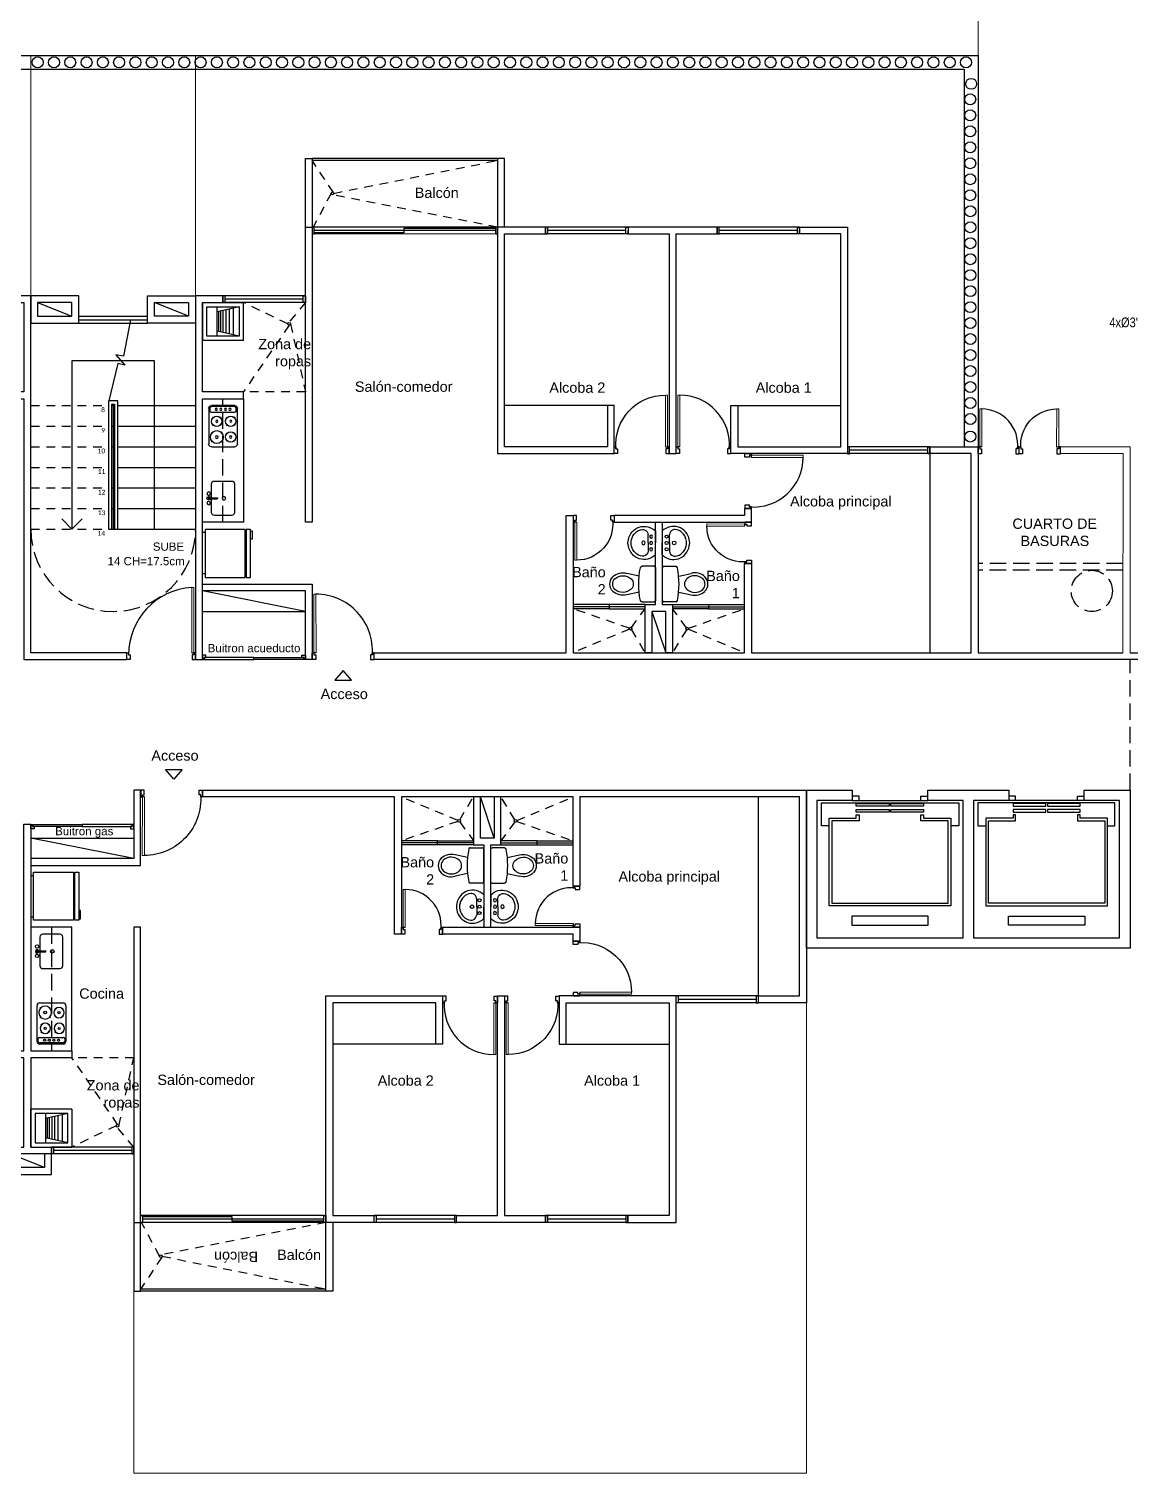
# Model space of a CAD drawing. Header units: metres. Extents: x 0 to 570, y -16 to 122.
# Drawn here: x 341.13 to 357.17, y 82.9 to 103.94 of the extents above; entities that cross this region are included whole.
import ezdxf

# ---------------------------------------------------------------- set-up
doc = ezdxf.new("R2010")
doc.units = ezdxf.units.M
for name, pattern in [('ACAD_ISO02W100', [15, 12, -3]), ('ACAD_ISO04W100', [30, 24, -3, 0, -3]), ('DASHED2', [9.525, 6.35, -3.175])]:
    doc.linetypes.add(name, pattern=pattern)
for name, color, linetype in [('ARQ-MOBILIARIO URBANO', 252, 'Continuous'), ('ARQ-MUEBLES', 253, 'Continuous'), ('ARQ-MUEBLES FIJOS', 252, 'Continuous'), ('ARQ-MUROS BAJOS', 252, 'Continuous'), ('ARQ-MUROS MAMPOSTERIA', 7, 'Continuous'), ('ARQ-MUROS VACIADOS', 7, 'Continuous'), ('ARQ-PROYECCIONES', 252, 'ACAD_ISO02W100'), ('ARQ-PUERTAS', 252, 'Continuous'), ('ARQ-SUELO', 252, 'Continuous'), ('ARQ-TEXTO', 7, 'Continuous'), ('ARQ-VENTANAS', 252, 'Continuous')]:
    doc.layers.add(name, color=color, linetype=linetype)
for name, color, linetype, lineweight in [('ARQ-MUROS', 255, 'Continuous', 9), ('ARQ-ZONAS VERDES', 82, 'Continuous', 13), ('ejes estructurales', 252, 'ACAD_ISO04W100', 18), ('RITEL ROTULOS RED INTERNA', 7, 'Continuous', 13), ('SEGUNDO PLANO', 252, 'Continuous', 9)]:
    doc.layers.add(name, color=color, linetype=linetype, lineweight=lineweight)
doc.styles.get("Standard").update_dxf_attribs({"font": 'arial.ttf'})
doc.styles.add('TECNICA', font='technic_.ttf', dxfattribs={"height": 0.25})

# ---------------------------------------------------------------- blocks, each defined once
blk = doc.blocks.new('reja')
at = {"layer": 'ARQ-MOBILIARIO URBANO'}
for points in [[(50.146, 285.041), (83.538, 285.041), (83.538, 279.341)], [(50.346, 284.841), (83.338, 284.841), (83.338, 279.341)]]:
    blk.add_lwpolyline(points, dxfattribs=at)
for centre in [(69.839, 284.94), (70.076, 284.94), (70.313, 284.94), (70.551, 284.94), (70.788, 284.94), (71.025, 284.94), (71.263, 284.94), (71.5, 284.94), (71.737, 284.94), (71.974, 284.94), (72.212, 284.94), (72.449, 284.94), (72.686, 284.94), (72.923, 284.94), (73.161, 284.94), (73.398, 284.94), (73.635, 284.94), (73.872, 284.94), (74.11, 284.94), (74.347, 284.94), (74.584, 284.94), (74.822, 284.94), (75.059, 284.94), (75.296, 284.94), (75.533, 284.94), (75.771, 284.94), (76.008, 284.94), (76.245, 284.94), (76.482, 284.94), (76.72, 284.94), (76.957, 284.94), (77.194, 284.94), (77.431, 284.94), (77.669, 284.94), (77.906, 284.94), (78.143, 284.94), (78.381, 284.94), (78.618, 284.94), (78.855, 284.94), (79.092, 284.94), (79.33, 284.94), (79.567, 284.94), (79.804, 284.94), (80.041, 284.94), (80.279, 284.94), (80.516, 284.94), (80.753, 284.94), (80.99, 284.94), (81.228, 284.94), (81.465, 284.94), (81.702, 284.94), (81.94, 284.94), (82.177, 284.94), (82.414, 284.94), (82.651, 284.94), (82.889, 284.94), (83.126, 284.94), (83.363, 284.94), (83.438, 284.627), (83.424, 284.401), (83.424, 284.168), (83.424, 283.935), (83.424, 283.702), (83.424, 283.47), (83.424, 283.237), (83.424, 283.004), (83.426, 282.771), (83.426, 282.538), (83.426, 282.306), (83.426, 282.073), (83.426, 281.84), (83.426, 281.607), (83.426, 281.374), (83.426, 281.142), (83.426, 280.909), (83.426, 280.676), (83.426, 280.443), (83.426, 280.21), (83.426, 279.978), (83.426, 279.745), (83.426, 279.49)]:
    blk.add_circle(centre, 0.08, dxfattribs=at)
at = {"layer": 'ejes estructurales'}
blk.add_lwpolyline([(83.338, 279.341), (83.538, 279.341)], dxfattribs=at)
blk = doc.blocks.new('Ventana 1.2')
at = {"layer": 'ARQ-VENTANAS'}
for points in [[(15.55, 11.68), (15.55, 11.58), (15.58, 11.58), (15.58, 11.68), (15.55, 11.68)], [(15.58, 11.63), (16.72, 11.63)], [(16.75, 11.68), (16.75, 11.58), (16.72, 11.58), (16.72, 11.68), (16.75, 11.68)]]:
    blk.add_lwpolyline(points, dxfattribs=at)
blk = doc.blocks.new('Puerta 0.6')
at = {"layer": 'ARQ-PUERTAS', "lineweight": 15}
for p, q in [((20.502, 5.801), (21.055, 5.802)), ((20.502, 5.771), (20.502, 5.801)), ((20.502, 5.771), (21.055, 5.772))]:
    blk.add_line(p, q, dxfattribs=at)
at = {"layer": 'ARQ-PUERTAS'}
for points in [[(21.055, 6.347), (21.055, 6.322), (21.085, 6.322), (21.085, 6.297), (21.155, 6.297), (21.155, 6.347), (21.055, 6.347)], [(21.055, 5.802), (21.055, 5.772)], [(21.055, 5.747), (21.055, 5.772), (21.085, 5.772), (21.085, 5.797), (21.155, 5.797), (21.155, 5.747), (21.055, 5.747)]]:
    blk.add_lwpolyline(points, dxfattribs=at)
blk.add_arc((21.026, 5.801), 0.523, 83.5458, 180, dxfattribs=at)
blk = doc.blocks.new('Puerta 0.8')
at = {"layer": 'ARQ-PUERTAS', "lineweight": 15}
for p, q in [((18.211, 5.844), (18.211, 5.874)), ((18.211, 5.874), (18.963, 5.874)), ((18.211, 5.844), (18.963, 5.844))]:
    blk.add_line(p, q, dxfattribs=at)
at = {"layer": 'ARQ-PUERTAS'}
for points in [[(18.963, 6.619), (18.963, 6.594), (18.993, 6.594), (18.993, 6.569), (19.063, 6.569), (19.063, 6.619), (18.963, 6.619)], [(18.963, 5.874), (18.963, 5.844)], [(18.963, 5.819), (18.963, 5.844), (18.993, 5.844), (18.993, 5.869), (19.063, 5.869), (19.063, 5.819), (18.963, 5.819)]]:
    blk.add_lwpolyline(points, dxfattribs=at)
blk.add_arc((18.934, 5.874), 0.723, 85.2611, 180, dxfattribs=at)
blk = doc.blocks.new('Lavamanos')
at = {"layer": 'ARQ-MUEBLES FIJOS'}
for p, q in [((34.437, 6.668), (34.437, 6.493)), ((34.541, 6.493), (34.541, 6.615)), ((34.437, 6.319), (34.437, 6.493)), ((34.541, 6.493), (34.541, 6.371))]:
    blk.add_line(p, q, dxfattribs=at)
for centre, radius in [((34.5, 6.586), 0.0223), ((34.5, 6.493), 0.0223), ((34.5, 6.4), 0.0223), ((34.61, 6.493), 0.026)]:
    blk.add_circle(centre, radius, dxfattribs=at)
for centre, radius, start, end in [((34.601, 6.501), 0.233, 9.4865, 134.6131), ((34.624, 6.605), 0.0835, 110.8942, 172.9245), ((34.618, 6.629), 0.0594, 82.6194, 114.0846), ((34.602, 6.504), 0.186, 11.3181, 82.6194), ((34.637, 6.493), 0.154, 342.3331, 17.6669), ((34.651, 6.493), 0.186, 345.4378, 14.5622), ((34.601, 6.485), 0.233, 225.3869, 350.5135), ((34.624, 6.382), 0.0835, 187.0755, 249.1058), ((34.602, 6.483), 0.186, 277.3806, 348.6819), ((34.618, 6.358), 0.0594, 245.9154, 277.3806)]:
    blk.add_arc(centre, radius, start, end, dxfattribs=at)
blk = doc.blocks.new('Retrete')
at = {"layer": 'ARQ-MUEBLES FIJOS'}
for p, q in [((34.903, 7.765), (35.083, 7.765)), ((35.122, 7.623), (35.302, 7.663)), ((35.122, 7.391), (35.302, 7.351)), ((35.083, 7.248), (34.903, 7.248))]:
    blk.add_line(p, q, dxfattribs=at)
blk.add_lwpolyline([(34.883, 7.745), (34.883, 7.268)], dxfattribs=at)
for centre, radius, start, end in [((34.903, 7.745), 0.02, 90, 180), ((35.083, 7.745), 0.02, 0, 90), ((33.931, 7.506), 1.196, 348.4979, 11.5021), ((35.312, 7.507), 0.105, 134.7584, 180), ((35.358, 7.457), 0.172, 47.7304, 134.0038), ((35.358, 7.453), 0.217, 47.7304, 104.9157), ((35.398, 7.509), 0.108, 359.0117, 45), ((35.401, 7.509), 0.147, 359.0117, 45), ((35.312, 7.507), 0.105, 180, 225.2416), ((35.358, 7.556), 0.172, 225.9962, 312.2696), ((35.358, 7.561), 0.217, 255.0843, 312.2696), ((35.398, 7.505), 0.108, 315, 0.9883), ((35.401, 7.505), 0.147, 315, 0.9883), ((34.903, 7.268), 0.02, 180, 270), ((35.083, 7.268), 0.02, 270, 0)]:
    blk.add_arc(centre, radius, start, end, dxfattribs=at)
blk = doc.blocks.new('Puerta 0.9')
at = {"layer": 'ARQ-PUERTAS', "lineweight": 15}
for p, q in [((16.185, 5.825), (17.037, 5.826)), ((16.185, 5.795), (16.185, 5.825)), ((16.185, 5.795), (17.037, 5.796))]:
    blk.add_line(p, q, dxfattribs=at)
at = {"layer": 'ARQ-PUERTAS'}
for points in [[(17.037, 6.671), (17.037, 6.646), (17.067, 6.646), (17.067, 6.621), (17.137, 6.621), (17.137, 6.671), (17.037, 6.671)], [(17.037, 5.826), (17.037, 5.796)], [(17.037, 5.771), (17.037, 5.796), (17.067, 5.796), (17.067, 5.821), (17.137, 5.821), (17.137, 5.771), (17.037, 5.771)]]:
    blk.add_lwpolyline(points, dxfattribs=at)
blk.add_arc((17.007, 5.825), 0.822, 85.8181, 180, dxfattribs=at)
blk = doc.blocks.new('Fogón')
at = {"layer": 'ARQ-MUEBLES FIJOS'}
for p, q in [((91.937, -15.317), (91.937, -14.796)), ((91.953, -14.836), (91.953, -14.796)), ((92.324, -14.851), (91.969, -14.851)), ((91.972, -14.922), (91.987, -14.939)), ((91.976, -14.757), (92.316, -14.757)), ((91.976, -14.772), (92.316, -14.772)), ((92.095, -14.923), (92.079, -14.939)), ((92.175, -14.923), (92.192, -14.94)), ((92.299, -14.924), (92.283, -14.94)), ((92.34, -14.796), (92.34, -14.836)), ((92.355, -14.796), (92.355, -15.317)), ((91.97, -15.046), (91.987, -15.03)), ((92.094, -15.047), (92.078, -15.03)), ((92.16, -15.14), (92.179, -15.158)), ((92.175, -15.047), (92.191, -15.031)), ((92.299, -15.048), (92.282, -15.031)), ((92.311, -15.138), (92.294, -15.156)), ((91.973, -15.276), (91.99, -15.26)), ((91.974, -15.152), (91.99, -15.169)), ((92.316, -15.357), (91.976, -15.357)), ((92.098, -15.153), (92.081, -15.169)), ((92.097, -15.277), (92.081, -15.26)), ((92.163, -15.291), (92.18, -15.273)), ((92.314, -15.289), (92.295, -15.271))]:
    blk.add_line(p, q, dxfattribs=at)
for centre, radius in [((92.044, -14.812), 0.0158), ((92.111, -14.812), 0.0158), ((92.178, -14.812), 0.0158), ((92.245, -14.812), 0.0158), ((92.033, -14.984), 0.0158), ((92.237, -14.986), 0.0158), ((92.036, -15.215), 0.0158), ((92.237, -15.215), 0.0198)]:
    blk.add_circle(centre, radius, dxfattribs=at)
for centre, radius, start, end in [((91.976, -14.796), 0.0395, 90, 180), ((91.976, -14.796), 0.0237, 90, 180), ((91.969, -14.836), 0.0158, 180, 270), ((92.033, -14.984), 0.075, 138.017, 221.983), ((92.033, -14.984), 0.075, 48.017, 131.983), ((92.033, -14.984), 0.075, 318.017, 41.983), ((92.237, -14.986), 0.075, 138.017, 221.983), ((92.237, -14.986), 0.075, 48.017, 131.983), ((92.237, -14.986), 0.075, 318.017, 41.983), ((92.316, -14.796), 0.0395, 0, 90), ((92.316, -14.796), 0.0237, 0, 90), ((92.324, -14.836), 0.0158, 270, 0), ((92.033, -14.984), 0.075, 228.017, 311.983), ((92.036, -15.215), 0.075, 48.017, 131.983), ((92.237, -15.215), 0.094, 48.017, 131.983), ((92.237, -14.986), 0.075, 228.017, 311.983), ((91.976, -15.317), 0.0395, 180, 270), ((92.036, -15.215), 0.075, 138.017, 221.983), ((92.036, -15.215), 0.075, 228.017, 311.983), ((92.036, -15.215), 0.075, 318.017, 41.983), ((92.237, -15.215), 0.094, 138.017, 221.983), ((92.237, -15.215), 0.094, 228.017, 311.983), ((92.237, -15.215), 0.094, 318.017, 41.983), ((92.316, -15.317), 0.0395, 270, 0)]:
    blk.add_arc(centre, radius, start, end, dxfattribs=at)
blk = doc.blocks.new('Lavaplatos')
at = {"layer": 'ARQ-MUEBLES FIJOS'}
for p, q in [((91.745, -15.957), (91.495, -15.957)), ((91.453, -15.998), (91.453, -16.415)), ((91.786, -16.198), (91.786, -15.998)), ((91.828, -16.198), (91.703, -16.198)), ((91.828, -16.215), (91.703, -16.215)), ((91.786, -16.415), (91.786, -16.215)), ((91.495, -16.457), (91.745, -16.457))]:
    blk.add_line(p, q, dxfattribs=at)
for centre, radius in [((91.606, -16.207), 0.0265), ((91.828, -16.14), 0.025), ((91.828, -16.277), 0.025)]:
    blk.add_circle(centre, radius, dxfattribs=at)
for centre, radius, start, end in [((91.495, -15.998), 0.0417, 90, 180), ((91.745, -15.998), 0.0417, 360, 90), ((91.828, -16.207), 0.025, 199.4712, 160.5288), ((91.709, -16.207), 0.0103, 125.728, 234.272), ((91.826, -16.207), 0.00862, 284.8879, 75.1121), ((91.495, -16.415), 0.0417, 180, 270), ((91.745, -16.415), 0.0417, 270, 360)]:
    blk.add_arc(centre, radius, start, end, dxfattribs=at)
blk = doc.blocks.new('Nevera')
at = {"layer": 'ARQ-MUEBLES'}
for p, q in [((92.077, -16.629), (92.077, -16.747)), ((92.101, -16.629), (92.077, -16.629)), ((92.077, -16.747), (92.101, -16.747)), ((92.761, -16.654), (92.801, -16.654)), ((92.761, -17.254), (92.801, -17.254))]:
    blk.add_line(p, q, dxfattribs=at)
for points in [[(92.161, -17.309), (92.101, -17.309), (92.101, -16.609), (92.161, -16.609)], [(92.761, -16.609), (92.761, -17.309), (92.177, -17.309), (92.177, -16.609)]]:
    blk.add_lwpolyline(points, close=True, dxfattribs=at)
blk.add_lwpolyline([(92.801, -17.254), (92.801, -16.654)], dxfattribs=at)
blk = doc.blocks.new('Lavadero')
at = {"layer": 'ARQ-MUEBLES FIJOS'}
for p, q in [((92.851, -13.811), (92.851, -13.307)), ((93.401, -13.307), (92.851, -13.307)), ((92.908, -13.362), (93.204, -13.429)), ((92.984, -13.736), (92.984, -13.379)), ((93.039, -13.724), (93.039, -13.391)), ((93.085, -13.713), (93.085, -13.402)), ((93.122, -13.705), (93.122, -13.41)), ((93.154, -13.698), (93.154, -13.417)), ((93.181, -13.691), (93.181, -13.424)), ((93.204, -13.753), (93.204, -13.362)), ((93.401, -13.307), (93.401, -13.811)), ((92.908, -13.753), (93.204, -13.686)), ((92.851, -13.811), (93.401, -13.811))]:
    blk.add_line(p, q, dxfattribs=at)
blk.add_lwpolyline([(92.908, -13.753), (93.343, -13.753), (93.343, -13.362), (92.908, -13.362)], close=True, dxfattribs=at)
blk = doc.blocks.new('ascensor')
at = {"layer": 'ARQ-MUROS VACIADOS'}
blk.add_lwpolyline([(111.95, -13.514), (111.9, -13.514), (110.404, -13.514), (110.404, -12.002), (110.842, -12.002), (110.842, -12.102), (110.504, -12.102), (110.504, -13.414), (111.9, -13.414), (111.9, -12.102), (111.562, -12.102), (111.562, -12.002), (111.9, -12.002), (112.338, -12.002), (112.338, -12.102), (112, -12.102), (112, -13.414), (113.396, -13.414), (113.396, -12.102), (113.058, -12.102), (113.058, -12.002), (113.496, -12.002), (113.496, -13.514), (111.9, -13.514), (111.9, -13.514)], dxfattribs=at)
at = {"layer": 'ARQ-PUERTAS'}
for points in [[(110.62, -12.344), (110.549, -12.344), (110.549, -12.125), (111.858, -12.125), (111.858, -12.344), (111.784, -12.344)], [(110.906, -12.102), (110.906, -12.06), (110.842, -12.06)], [(110.842, -12.102), (111.562, -12.102)], [(111.21, -12.157), (111.21, -12.132), (111.523, -12.132), (111.523, -12.157), (111.21, -12.157)], [(111.498, -12.102), (111.498, -12.06), (111.562, -12.06)], [(113.28, -12.344), (113.351, -12.344), (113.351, -12.125), (112.042, -12.125), (112.042, -12.344), (112.116, -12.344)], [(112.402, -12.102), (112.402, -12.06), (112.338, -12.06)], [(113.058, -12.102), (112.338, -12.102)], [(112.69, -12.157), (112.69, -12.132), (112.377, -12.132), (112.377, -12.157), (112.69, -12.157)], [(112.994, -12.102), (112.994, -12.06), (113.058, -12.06)], [(110.62, -12.27), (110.88, -12.27), (110.88, -12.24), (110.906, -12.24), (110.906, -12.295), (110.646, -12.295), (110.646, -13.083), (111.758, -13.083), (111.758, -12.295), (111.498, -12.295), (111.498, -12.24), (111.523, -12.24), (111.523, -12.27), (111.784, -12.27), (111.784, -13.108), (110.62, -13.108), (110.62, -12.27)], [(110.88, -12.214), (110.88, -12.188), (111.193, -12.188), (111.193, -12.214), (110.88, -12.214)], [(113.28, -12.27), (113.02, -12.27), (113.02, -12.24), (112.994, -12.24), (112.994, -12.295), (113.254, -12.295), (113.254, -13.083), (112.142, -13.083), (112.142, -12.295), (112.402, -12.295), (112.402, -12.24), (112.377, -12.24), (112.377, -12.27), (112.116, -12.27), (112.116, -13.108), (113.28, -13.108), (113.28, -12.27)], [(113.02, -12.214), (113.02, -12.188), (112.707, -12.188), (112.707, -12.214), (113.02, -12.214)]]:
    blk.add_lwpolyline(points, dxfattribs=at)
at = {"layer": 'ARQ-PUERTAS', "elevation": -2.445}
for points in [[(110.88, -12.157), (110.88, -12.132), (111.193, -12.132), (111.193, -12.157), (110.88, -12.157)], [(113.02, -12.157), (113.02, -12.132), (112.707, -12.132), (112.707, -12.157), (113.02, -12.157)], [(111.21, -12.214), (111.21, -12.188), (111.523, -12.188), (111.523, -12.214), (111.21, -12.214)], [(112.69, -12.214), (112.69, -12.188), (112.377, -12.188), (112.377, -12.214), (112.69, -12.214)]]:
    blk.add_lwpolyline(points, dxfattribs=at)
at = {"layer": 'ARQ-PUERTAS'}
for points in [[(110.837, -13.293), (111.567, -13.293), (111.567, -13.208), (110.837, -13.208)], [(113.063, -13.293), (112.333, -13.293), (112.333, -13.208), (113.063, -13.208)]]:
    blk.add_lwpolyline(points, close=True, dxfattribs=at)
blk = doc.blocks.new('puerta buitron cerrada')
at = {"layer": 'ARQ-PUERTAS'}
for points in [[(401.447, 27.158), (401.472, 27.158), (401.472, 27.188), (401.497, 27.188), (401.497, 27.223), (401.447, 27.223), (401.447, 27.158)], [(402.947, 27.158), (402.922, 27.158), (402.922, 27.188), (402.897, 27.188), (402.897, 27.223), (402.947, 27.223), (402.947, 27.158)]]:
    blk.add_lwpolyline(points, dxfattribs=at)
for points in [[(401.472, 27.188), (401.472, 27.158), (402.197, 27.158), (402.197, 27.188)], [(402.922, 27.188), (402.922, 27.158), (402.197, 27.158), (402.197, 27.188)]]:
    blk.add_lwpolyline(points, close=True, dxfattribs=at)

msp = doc.modelspace()

# ---------------------------------------------------------------- linework, layer by layer
at = {"layer": 'ARQ-MUEBLES FIJOS'}
for points in [[(344.258, 98.55), (344.258, 96.75), (343.658, 96.75)], [(349.558, 98.45), (348.058, 98.45)], [(351.458, 98.45), (352.958, 98.45)], [(354.258, 97.75), (354.258, 94.85)], [(351.758, 89.85), (351.758, 92.75)], [(341.758, 89.05), (341.758, 90.85), (341.158, 90.85)], [(347.058, 89.15), (345.558, 89.15)], [(348.958, 89.15), (350.458, 89.15)]]:
    msp.add_lwpolyline(points, dxfattribs=at)
at = {"layer": 'ARQ-MUROS'}
for points in [[(357.174, 94.85), (357.174, 97.85), (356.158, 97.85), (356.158, 97.75), (357.074, 97.75)], [(357.074, 97.75), (357.066, 94.85)]]:
    msp.add_lwpolyline(points, dxfattribs=at)
at = {"layer": 'ARQ-MUROS BAJOS'}
msp.add_line((342.288, 96.65), (342.338, 96.65), dxfattribs=at)
for points in [[(345.158, 101.05), (345.158, 102.05), (345.258, 102.05), (345.258, 101.05)], [(347.958, 102.05), (345.258, 102.05)], [(348.058, 101.05), (348.058, 102.05), (347.958, 102.05), (347.958, 101.05)], [(347.958, 102.02), (345.258, 102.02)], [(349.859, 101.049), (348.658, 101.05)], [(352.358, 101.05), (351.158, 101.05)], [(349.859, 100.949), (348.659, 100.949)], [(352.358, 100.95), (351.158, 100.95)], [(345.158, 100.05), (343.958, 100.05)], [(345.159, 99.95), (343.958, 99.95)], [(341.858, 99.7), (342.858, 99.7)], [(341.858, 99.65), (342.858, 99.65)], [(342.378, 96.65), (342.378, 96.65), (342.428, 96.65), (342.428, 98.45), (342.428, 98.52), (342.358, 98.52), (342.288, 98.52), (342.288, 96.65)], [(342.338, 96.65), (342.338, 98.45), (342.338, 98.47), (342.358, 98.47), (342.378, 98.47), (342.378, 96.65)], [(354.258, 97.85), (353.058, 97.85)], [(354.258, 97.75), (353.058, 97.75)], [(351.758, 89.85), (350.558, 89.85)], [(351.758, 89.75), (350.558, 89.749)], [(342.659, 87.65), (341.458, 87.65)], [(342.658, 87.55), (341.458, 87.55)], [(342.658, 86.55), (342.658, 85.55), (342.758, 85.55), (342.758, 86.55)], [(345.558, 86.55), (345.558, 85.55), (345.458, 85.55), (345.458, 86.55)], [(347.359, 86.55), (346.158, 86.55)], [(347.359, 86.65), (346.159, 86.65)], [(349.858, 86.65), (348.658, 86.65)], [(349.858, 86.55), (348.658, 86.549)], [(345.458, 85.58), (342.758, 85.58)], [(345.458, 85.55), (342.758, 85.55)]]:
    msp.add_lwpolyline(points, dxfattribs=at)
at = {"layer": 'ARQ-MUROS MAMPOSTERIA'}
for points in [[(341.159, 99.75), (341.159, 99.65), (341.858, 99.65), (341.858, 99.75), (341.858, 100.05), (341.158, 100.05), (341.158, 99.75)], [(343.558, 99.75), (343.558, 99.65), (342.858, 99.65), (342.858, 99.75), (342.858, 100.05), (343.558, 100.05), (343.558, 99.75)], [(341.158, 99.75), (341.159, 99.75)], [(350.358, 96.75), (350.358, 95.55), (350.508, 95.55), (350.508, 94.85), (350.408, 94.85), (350.408, 95.45), (350.233, 95.45), (350.208, 95.45), (350.208, 94.85), (350.108, 94.85), (350.108, 95.55), (350.258, 95.55), (350.258, 96.75), (350.358, 96.75)], [(343.658, 95.85), (345.258, 95.85), (345.258, 94.75), (345.159, 94.75), (345.158, 95.75), (343.658, 95.75), (343.658, 95.85)], [(341.158, 91.75), (342.758, 91.75), (342.758, 92.85), (342.659, 92.85), (342.658, 91.85), (341.158, 91.85), (341.158, 91.75), (341.158, 91.75)], [(347.858, 90.85), (347.858, 92.05), (348.008, 92.05), (348.008, 92.75), (347.908, 92.75), (347.908, 92.15), (347.733, 92.15), (347.708, 92.15), (347.708, 92.75), (347.608, 92.75), (347.608, 92.05), (347.758, 92.05), (347.758, 90.85), (347.858, 90.85)], [(341.458, 87.55), (341.358, 87.55), (341.358, 87.35), (340.858, 87.35), (340.858, 87.55), (340.758, 87.55), (340.758, 87.25), (341.458, 87.25), (341.458, 87.55)]]:
    msp.add_lwpolyline(points, dxfattribs=at)
for points in [[(341.758, 99.75), (341.758, 99.95), (341.258, 99.95), (341.258, 99.75)], [(342.958, 99.75), (342.958, 99.95), (343.458, 99.95), (343.458, 99.75)]]:
    msp.add_lwpolyline(points, close=True, dxfattribs=at)
at = {"layer": 'ARQ-MUROS VACIADOS'}
for points in [[(345.258, 96.75), (345.158, 96.75), (345.158, 101.05), (345.258, 101.05), (345.258, 96.75)], [(343.658, 95.75), (343.658, 98.55), (344.258, 98.55), (344.258, 98.65), (343.658, 98.65), (343.658, 98.75), (343.658, 99.95), (343.958, 99.95), (343.958, 100.05), (343.558, 100.05), (343.558, 95.75), (343.558, 94.75), (343.658, 94.75), (343.658, 95.75)], [(346.159, 94.75), (346.159, 94.85), (348.958, 94.85), (348.958, 96.85), (349.058, 96.85), (349.058, 94.85), (351.558, 94.85), (351.558, 96.15), (351.658, 96.15), (351.658, 94.85), (354.858, 94.85), (354.858, 97.75), (354.258, 97.75), (354.258, 97.85), (354.958, 97.85), (354.958, 94.9), (354.958, 94.85), (357.066, 94.85)], [(359.174, 97.85), (359.174, 97.85), (359.874, 97.85), (359.874, 97.75), (359.274, 97.75), (359.274, 94.85), (362.474, 94.85), (362.474, 96.15), (362.574, 96.15), (362.574, 94.85), (365.074, 94.85), (365.074, 96.85), (365.174, 96.85), (365.174, 94.85), (367.758, 94.85), (367.758, 94.75), (346.159, 94.75)], [(354.958, 97.85), (354.958, 97.75)], [(357.174, 94.85), (359.174, 94.85), (359.174, 97.85)], [(351.558, 96.15), (351.658, 96.15)], [(347.608, 92.75), (346.558, 92.75), (346.558, 90.85), (346.558, 90.75), (346.458, 90.75), (346.458, 92.75), (343.659, 92.75), (343.659, 92.85), (352.458, 92.85), (352.458, 92.7), (352.458, 89.75), (351.758, 89.75), (351.758, 89.85), (352.358, 89.85), (352.358, 92.75), (349.158, 92.75), (349.158, 91.45)], [(349.058, 91.45), (349.058, 92.05), (349.058, 92.75), (348.758, 92.75), (348.008, 92.75), (347.608, 92.75)], [(341.058, 92.35), (341.158, 92.35), (341.158, 89.05), (341.758, 89.05), (341.758, 88.95), (341.158, 88.95), (341.158, 87.65), (341.458, 87.649), (341.458, 87.564), (341.458, 87.55), (340.758, 87.55), (340.758, 87.649), (341.058, 87.65), (341.058, 88.95), (340.458, 88.95), (340.458, 89.05), (341.058, 89.05), (341.058, 92.35)], [(349.058, 91.45), (349.158, 91.45)], [(342.758, 90.85), (342.658, 90.85), (342.658, 86.55), (342.758, 86.55), (342.758, 90.85)]]:
    msp.add_lwpolyline(points, dxfattribs=at)
for points in [[(349.558, 97.85), (348.058, 97.85), (348.058, 100.95), (348.658, 100.95), (348.658, 101.05), (347.958, 101.05), (347.958, 97.75), (349.658, 97.75), (349.658, 97.85), (349.658, 98.45), (349.558, 98.45)], [(350.458, 100.95), (350.458, 97.75), (350.558, 97.75), (350.558, 100.95), (351.158, 100.95), (351.158, 101.05), (350.458, 101.05), (349.859, 101.049), (349.858, 100.95)], [(351.458, 97.85), (352.958, 97.85), (352.958, 100.95), (352.358, 100.95), (352.358, 101.05), (353.058, 101.05), (353.058, 97.75), (351.358, 97.75), (351.358, 97.85), (351.358, 98.45), (351.458, 98.45)], [(341.158, 94.75), (342.558, 94.75), (342.558, 94.85), (341.158, 94.85), (341.158, 98.55), (341.158, 100.05), (340.758, 100.05), (340.758, 99.95), (341.058, 99.95), (341.058, 98.65), (340.458, 98.65), (340.458, 98.55), (341.058, 98.55), (341.058, 94.75)], [(350.258, 96.75), (351.658, 96.75), (351.658, 96.95), (351.558, 96.95), (351.558, 96.85), (350.358, 96.85), (350.258, 96.85), (349.658, 96.85), (349.658, 96.75)], [(347.758, 90.85), (349.158, 90.85), (349.158, 90.65), (349.058, 90.65), (349.058, 90.75), (347.858, 90.75), (347.758, 90.75), (347.158, 90.75), (347.158, 90.85)], [(347.058, 89.75), (345.558, 89.75), (345.558, 86.65), (346.158, 86.65), (346.158, 86.55), (345.458, 86.55), (345.458, 89.85), (347.158, 89.85), (347.158, 89.75), (347.158, 89.15), (347.058, 89.15)], [(347.958, 86.65), (347.958, 89.85), (348.058, 89.85), (348.058, 86.65), (348.658, 86.65), (348.658, 86.55), (347.958, 86.55), (347.359, 86.55), (347.358, 86.65)], [(348.958, 89.75), (350.458, 89.75), (350.458, 86.65), (349.858, 86.65), (349.858, 86.55), (350.558, 86.55), (350.558, 89.85), (348.858, 89.85), (348.858, 89.75), (348.858, 89.15), (348.958, 89.15)]]:
    msp.add_lwpolyline(points, close=True, dxfattribs=at)
at = {"layer": 'ARQ-PROYECCIONES', "ltscale": 0.02}
for points in [[(343.958, 96.75), (343.958, 98.55)], [(357.07, 96.15), (357.07, 96.15), (354.958, 96.15)], [(357.066, 96.05), (357.066, 96.05), (354.958, 96.05)], [(357.174, 92.85), (357.174, 94.75)], [(341.458, 90.85), (341.458, 89.05)]]:
    msp.add_lwpolyline(points, dxfattribs=at)
msp.add_circle((356.616, 95.75), 0.3, dxfattribs=at)
msp.add_arc((342.358, 96.65), 1.2, 180, 0, dxfattribs=at)
at = {"layer": 'ARQ-PUERTAS', "lineweight": 15}
for p, q in [((343.504, 95.802), (343.503, 94.85)), ((343.534, 95.802), (343.504, 95.802)), ((343.534, 95.802), (343.533, 94.85))]:
    msp.add_line(p, q, dxfattribs=at)
at = {"layer": 'ARQ-PUERTAS'}
for points in [[(350.108, 95.52), (349.058, 95.52)], [(350.108, 95.55), (349.583, 95.55)], [(349.583, 95.55), (349.583, 95.49)], [(350.508, 95.55), (351.033, 95.55)], [(350.508, 95.55), (351.033, 95.55)], [(350.508, 95.52), (351.558, 95.52)], [(351.033, 95.55), (351.033, 95.49)], [(349.583, 95.49), (349.058, 95.49)], [(351.033, 95.49), (351.558, 95.49)], [(342.558, 94.85), (342.583, 94.85), (342.583, 94.82), (342.608, 94.82), (342.608, 94.75), (342.558, 94.75), (342.558, 94.85)], [(343.503, 94.85), (343.533, 94.85)], [(343.558, 94.85), (343.533, 94.85), (343.533, 94.82), (343.508, 94.82), (343.508, 94.75), (343.558, 94.75), (343.558, 94.85)], [(347.083, 92.11), (346.558, 92.11)], [(347.608, 92.08), (346.558, 92.08)], [(347.083, 92.05), (347.083, 92.11)], [(347.608, 92.05), (347.083, 92.05)], [(348.008, 92.08), (349.058, 92.08)], [(348.008, 92.05), (348.533, 92.05)], [(348.008, 92.05), (348.533, 92.05)], [(348.533, 92.11), (349.058, 92.11)], [(348.533, 92.05), (348.533, 92.11)]]:
    msp.add_lwpolyline(points, dxfattribs=at)
msp.add_arc((343.568, 94.82), 0.984, 93.7399, 180, dxfattribs=at)
at = {"layer": 'ARQ-SUELO', "linetype": 'DASHED2', "ltscale": 0.02}
for p, q in [((345.567, 101.554), (345.258, 102.02)), ((345.572, 101.541), (347.958, 102.02)), ((345.532, 101.541), (345.273, 101.05)), ((347.958, 101.05), (345.552, 101.521)), ((344.903, 99.64), (344.258, 99.95)), ((345.159, 99.95), (344.908, 99.653)), ((344.923, 99.62), (344.258, 98.65)), ((344.943, 99.64), (345.158, 98.65)), ((345.158, 98.65), (344.258, 98.65)), ((341.158, 96.65), (342.288, 96.65)), ((349.879, 95.207), (349.058, 95.49)), ((349.909, 95.216), (350.108, 95.49)), ((350.708, 95.216), (350.508, 95.49)), ((350.738, 95.207), (351.558, 95.49)), ((349.879, 95.192), (349.058, 94.85)), ((349.908, 95.183), (350.108, 94.85)), ((350.709, 95.183), (350.508, 94.85)), ((350.738, 95.192), (351.558, 94.85)), ((347.379, 92.407), (346.558, 92.75)), ((347.408, 92.417), (347.608, 92.75)), ((348.209, 92.417), (348.008, 92.75)), ((348.238, 92.407), (349.058, 92.75)), ((347.379, 92.392), (346.558, 92.11)), ((347.409, 92.384), (347.608, 92.11)), ((348.208, 92.384), (348.008, 92.11)), ((348.238, 92.392), (349.058, 92.11)), ((342.423, 87.979), (341.758, 88.95)), ((342.658, 88.95), (341.758, 88.95)), ((342.443, 87.959), (342.658, 88.95)), ((342.403, 87.959), (341.758, 87.65)), ((342.659, 87.65), (342.408, 87.946)), ((343.032, 86.059), (342.773, 86.55)), ((345.458, 86.55), (343.052, 86.079)), ((343.067, 86.045), (342.758, 85.58)), ((343.072, 86.059), (345.458, 85.58))]:
    msp.add_line(p, q, dxfattribs=at)
at = {"layer": 'ARQ-SUELO'}
msp.add_line((342.338, 96.65), (343.558, 96.65), dxfattribs=at)
for points in [[(347.958, 101.05), (345.258, 101.05)], [(347.928, 100.95), (345.258, 100.948)], [(341.858, 99.75), (342.858, 99.75)], [(342.338, 98.45), (342.378, 98.45)], [(342.358, 98.45), (342.358, 96.65)], [(342.428, 98.45), (343.558, 98.45)], [(342.338, 98.15), (342.378, 98.15)], [(342.428, 98.15), (343.558, 98.15)], [(342.338, 97.85), (342.378, 97.85)], [(342.428, 97.85), (343.558, 97.85)], [(342.428, 97.55), (343.558, 97.55)], [(342.338, 97.25), (342.378, 97.25)], [(342.428, 97.25), (343.558, 97.25)], [(342.338, 96.95), (342.378, 96.95)], [(342.428, 96.95), (343.558, 96.95)], [(349.583, 95.55), (349.058, 95.55)], [(351.033, 95.55), (351.558, 95.55)], [(343.658, 95.45), (345.158, 95.45)], [(349.583, 95.49), (350.108, 95.49)], [(351.033, 95.49), (350.508, 95.49)], [(341.158, 92.15), (342.658, 92.15)], [(347.083, 92.05), (346.558, 92.05)], [(347.083, 92.11), (347.608, 92.11)], [(348.533, 92.11), (348.008, 92.11)], [(348.533, 92.05), (349.058, 92.05)], [(345.428, 86.65), (342.758, 86.652)], [(345.458, 86.55), (342.758, 86.55)]]:
    msp.add_lwpolyline(points, dxfattribs=at)
at = {"layer": 'ARQ-SUELO', "linetype": 'DASHED2', "ltscale": 0.02}
for points in [[(341.158, 98.45), (342.288, 98.45)], [(341.158, 98.15), (342.288, 98.15)], [(341.158, 97.85), (342.288, 97.85)], [(341.158, 97.55), (342.288, 97.55)], [(341.158, 97.25), (342.288, 97.25)], [(341.158, 96.95), (342.288, 96.95)]]:
    msp.add_lwpolyline(points, dxfattribs=at)
at = {"layer": 'ARQ-SUELO'}
for centre in [(345.552, 101.541), (344.923, 99.64), (349.897, 95.2), (350.719, 95.2), (347.397, 92.4), (348.219, 92.4), (342.423, 87.959), (343.052, 86.059)]:
    msp.add_circle(centre, 0.02, dxfattribs=at)
at = {"layer": 'ARQ-TEXTO'}
for points in [[(341.258, 99.95), (341.758, 99.75)], [(343.458, 99.75), (342.958, 99.95)], [(342.61, 99.697), (342.511, 99.167), (342.399, 99.187), (342.529, 99.039), (342.428, 99.062), (342.288, 98.497)], [(342.958, 96.65), (342.958, 99.1), (341.758, 99.1), (341.758, 96.65)], [(341.908, 96.8), (341.758, 96.65), (341.608, 96.8)], [(345.158, 95.45), (343.658, 95.75)], [(350.208, 95.45), (350.408, 94.85)], [(347.908, 92.15), (347.708, 92.75)], [(342.658, 91.85), (341.158, 92.15)], [(341.358, 87.35), (340.858, 87.55)]]:
    msp.add_lwpolyline(points, dxfattribs=at)
for points in [[(345.709, 94.593), (345.588, 94.449), (345.829, 94.449)], [(343.243, 93.006), (343.122, 93.151), (343.363, 93.151)]]:
    msp.add_lwpolyline(points, close=True, dxfattribs=at)
at = {"layer": 'ARQ-VENTANAS'}
for points in [[(345.288, 101.05), (345.258, 101.05), (345.258, 100.95), (345.288, 100.95), (345.288, 101.05)], [(346.558, 100.998), (345.288, 101)], [(347.928, 100.999), (346.558, 100.998)], [(347.928, 101.029), (346.593, 101.028)], [(346.593, 101.028), (346.593, 100.968)], [(347.958, 101.05), (347.928, 101.05), (347.928, 100.95), (347.958, 100.95), (347.958, 101.05)], [(346.593, 100.968), (346.593, 100.968), (345.288, 100.968)], [(342.788, 86.55), (342.758, 86.55), (342.758, 86.65), (342.788, 86.65), (342.788, 86.55)], [(344.093, 86.631), (344.093, 86.631), (342.788, 86.631)], [(344.058, 86.601), (342.788, 86.6)], [(345.428, 86.6), (344.058, 86.601)], [(344.093, 86.571), (344.093, 86.631)], [(345.428, 86.57), (344.093, 86.571)], [(345.458, 86.55), (345.428, 86.55), (345.428, 86.65), (345.458, 86.65), (345.458, 86.55)]]:
    msp.add_lwpolyline(points, dxfattribs=at)
at = {"layer": 'ARQ-ZONAS VERDES'}
for points in [[(321.566, 103.55), (341.158, 103.55), (341.158, 100.049), (339.558, 100.05), (339.558, 101.05), (336.658, 101.05), (336.658, 100.05), (331.658, 100.05), (331.659, 96.85), (329.758, 96.85), (329.758, 90.75), (331.659, 90.75), (331.658, 87.55), (336.658, 87.549), (336.658, 86.55), (339.558, 86.549), (339.558, 82.9), (321.566, 82.9), (321.566, 103.55)], [(343.558, 100.049), (343.558, 103.55), (354.958, 103.55), (354.958, 97.85), (353.058, 97.85)], [(342.658, 85.55), (342.658, 82.9), (352.458, 82.9), (352.458, 89.75), (350.558, 89.749), (350.558, 86.55), (345.558, 86.55), (345.558, 85.55), (342.658, 85.55)]]:
    msp.add_lwpolyline(points, dxfattribs=at)
at = {"layer": 'SEGUNDO PLANO'}
msp.add_line((354.958, 103.55), (354.958, 107.9), dxfattribs=at)

# ---------------------------------------------------------------- block references
at = {"layer": 'ARQ-MUEBLES', "xscale": -1}
msp.add_blockref('Nevera', (436.459, 113.253), dxfattribs=at)
at = {"layer": 'ARQ-MUEBLES', "rotation": 180}
msp.add_blockref('Nevera', (433.959, 74.346), dxfattribs=at)
at = {"layer": 'ARQ-MUEBLES FIJOS', "xscale": -1.090909090971033, "yscale": 1.090909090971033, "zscale": 1.090909090971033}
msp.add_blockref('Lavadero', (445.55, 114.466), dxfattribs=at)
at = {"layer": 'ARQ-MUEBLES FIJOS', "xscale": -1}
for name, p in [('Fogón', (436.105, 113.206)), ('Lavaplatos', (435.578, 113.306)), ('Lavamanos', (384.695, 89.956)), ('Retrete', (385.142, 88.343))]:
    msp.add_blockref(name, p, dxfattribs=at)
at = {"layer": 'ARQ-MUEBLES FIJOS'}
for name, p in [('Lavamanos', (315.921, 89.956)), ('Retrete', (315.475, 88.343))]:
    msp.add_blockref(name, p, dxfattribs=at)
at = {"layer": 'ARQ-MUEBLES FIJOS', "rotation": 180}
for name, p in [('Retrete', (382.642, 99.256)), ('Lavamanos', (382.195, 97.643)), ('Lavaplatos', (433.078, 74.293)), ('Fogón', (433.605, 74.393))]:
    msp.add_blockref(name, p, dxfattribs=at)
at = {"layer": 'ARQ-MUEBLES FIJOS', "xscale": -1, "rotation": 180}
for name, p in [('Retrete', (312.975, 99.256)), ('Lavamanos', (313.421, 97.643))]:
    msp.add_blockref(name, p, dxfattribs=at)
at = {"layer": 'ARQ-MUEBLES FIJOS', "xscale": 1.090909090971033, "yscale": 1.090909090971033, "zscale": 1.090909090971033, "rotation": 180}
msp.add_blockref('Lavadero', (443.05, 73.133), dxfattribs=at)
at = {"layer": 'ARQ-MUROS BAJOS', "rotation": 270}
msp.add_blockref('Puerta 0.9', (339.488, 111.887), dxfattribs=at)
at = {"layer": 'ARQ-MUROS BAJOS', "xscale": -1, "rotation": 270}
msp.add_blockref('Puerta 0.9', (336.988, 75.712), dxfattribs=at)
at = {"layer": 'ARQ-MUROS BAJOS', "xscale": 1.524926686217547, "yscale": 1.524926686217547, "zscale": 1.524926686217547}
msp.add_blockref('ascensor', (184.101, 111.152), dxfattribs=at)
at = {"layer": 'ARQ-MUROS MAMPOSTERIA'}
msp.add_blockref('reja', (271.42, -181.491), dxfattribs=at)
at = {"layer": 'ARQ-PUERTAS', "xscale": -1}
for name, p, rotation in [('Puerta 0.8', (356.277, 116.813), 90), ('Puerta 0.6', (361.905, 118.904), 90), ('Puerta 0.6', (343.312, 75.695), 270), ('Puerta 0.6', (330.504, 102.496), 180), ('Puerta 0.8', (342.239, 70.786), 270)]:
    msp.add_blockref(name, p, dxfattribs=dict(at, rotation=rotation))
at = {"layer": 'ARQ-PUERTAS'}
for name, p, rotation in [('Puerta 0.8', (344.739, 116.813), 270), ('Puerta 0.6', (349.212, 118.904), 270), ('Puerta 0.8', (370.622, 103.569), 180), ('Puerta 0.8', (370.622, 103.569), 180), ('Puerta 0.6', (340.812, 111.904), 270), ('Puerta 0.8', (353.777, 70.786), 89.99999999999999)]:
    msp.add_blockref(name, p, dxfattribs=dict(at, rotation=rotation))
msp.add_blockref('Puerta 0.6', (328.004, 85.103), dxfattribs=at)
at = {"layer": 'ARQ-PUERTAS', "xscale": -1}
msp.add_blockref('Puerta 0.8', (368.122, 84.031), dxfattribs=at)
msp.add_blockref('Puerta 0.8', (368.122, 84.031), dxfattribs=at)
at = {"layer": 'ARQ-TEXTO'}
msp.add_blockref('puerta buitron cerrada', (-57.788, 67.592), dxfattribs=at)
at = {"layer": 'ARQ-TEXTO', "xscale": -1, "rotation": 180}
msp.add_blockref('puerta buitron cerrada', (-60.288, 119.507), dxfattribs=at)
at = {"layer": 'ARQ-VENTANAS', "xscale": -1}
for p in [(365.409, 89.369), (367.908, 89.369), (360.708, 88.369), (369.808, 86.169)]:
    msp.add_blockref('Ventana 1.2', p, dxfattribs=at)
at = {"layer": 'ARQ-VENTANAS', "rotation": 180}
for p in [(367.308, 101.43), (358.208, 99.23), (362.909, 98.23), (365.408, 98.23)]:
    msp.add_blockref('Ventana 1.2', p, dxfattribs=at)

# ---------------------------------------------------------------- texts
at = {"layer": 'ARQ-TEXTO'}
for s, p in [('SUBE', (342.936, 96.335)), ('14 CH=17.5cm', (342.277, 96.124))]:
    msp.add_text(s, height=0.12, dxfattribs=at).set_placement(p)
for s, width, heights, insert, char_height, attachment_point in [('Balcón', 1.03544, [0], (347.393, 101.624), 0.15, 3), ('Zona de ropas{\\H1.132x; }', 1.03544, [0], (345.242, 99.421), 0.15, 3), ('Salón-comedor', 1.03544, [0], (347.301, 98.8), 0.15, 3), ('\\pi0.23101;Alcoba 2', 1.03544, [0], (348.482, 98.786), 0.15, 1), ('Alcoba 1', 1.03544, [0], (352.535, 98.786), 0.15, 3), ('\\pi0.02428;{\\fCalibri Light|b0|i0|c0|p34;8}', 0.07, [0], (342.158, 98.424), 0.07, 1), ('\\pi0.02536;{\\fCalibri Light|b0|i0|c0|p34;9}', 0.07, [0], (342.158, 98.124), 0.07, 1), ('\\pi-0.02735;{\\fCalibri Light|b0|i0|c0|p34;10}', 0.07, [0], (342.158, 97.824), 0.07, 1), ('\\pi-0.02515;{\\fCalibri Light|b0|i0|c0|p34;11}', 0.07, [0], (342.158, 97.524), 0.07, 1), ('\\pi-0.02455;{\\fCalibri Light|b0|i0|c0|p34;12}', 0.07, [0], (342.158, 97.224), 0.07, 1), ('{\\H1.5x;Alcoba principal}', 1.59138, [0], (353.699, 97.13), 0.1, 3), ('\\pi-0.02385;{\\fCalibri Light|b0|i0|c0|p34;13}', 0.07, [0], (342.158, 96.924), 0.07, 1), ('\\pi0.1895;{\\H1.5x;CUARTO DE \\P\\pi0.30809;BASURAS\\H1.26635x; }', 1.59138, [0], (355.269, 96.804), 0.1, 1), ('\\pi-0.02795;{\\fCalibri Light|b0|i0|c0|p34;14}', 0.07, [0.033], (342.158, 96.624), 0.07, 1), ('Baño 2{\\H1.13609x; }', 0.41768, [0], (349.534, 96.099), 0.15, 3), ('Baño 1{\\H1.13609x; }', 0.41768, [0], (351.488, 96.044), 0.15, 3), ('Buitron acueducto', 2.45839, [0], (343.735, 94.855), 0.12, 7), ('Acceso', 1.03544, [0], (345.381, 94.172), 0.15, 7), ('Acceso', 1.03544, [0], (342.915, 93.427), 0.15, 1), ('Buitron gas', 2.45839, [0], (341.513, 92.311), 0.12, 1), ('Baño 1{\\H1.13609x; }', 0.41768, [0], (348.988, 91.529), 0.15, 9), ('Baño 2{\\H1.13609x; }', 0.41768, [0], (347.034, 91.473), 0.15, 9), ('{\\H1.5x;Alcoba principal}', 1.59138, [0], (351.199, 91.47), 0.1, 9), ('Cocina', 1.03544, [0], (342.516, 89.808), 0.15, 9), ('Zona de ropas{\\H1.132x; }', 1.03544, [0], (342.742, 88.179), 0.15, 9), ('Salón-comedor', 1.03544, [0], (344.423, 88.552), 0.15, 9), ('\\pi0.23101;Alcoba 2', 1.03544, [0], (345.982, 88.541), 0.15, 7), ('Alcoba 1', 1.03544, [0], (350.035, 88.541), 0.15, 9), ('\\pi0.4245;Balcón', 1.03544, [0], (344.322, 86.155), 0.15, 1)]:
    msp.add_mtext_dynamic_manual_height_columns(s, width=width, gutter_width=12.5, heights=heights, dxfattribs=dict(at, insert=insert, char_height=char_height, attachment_point=attachment_point))
at = {"layer": 'ARQ-TEXTO', "insert": (344.893, 85.975), "char_height": 0.15, "attachment_point": 1, "rotation": 180}
msp.add_mtext_dynamic_manual_height_columns('\\pi0.4245;Balcón', width=1.03544, gutter_width=12.5, heights=[0], dxfattribs=at)
at = {"layer": 'RITEL ROTULOS RED INTERNA', "linetype": 'Continuous', "insert": (356.872, 99.586), "char_height": 0.14, "width": 1.67842, "attachment_point": 7, "style": 'TECNICA'}
msp.add_mtext('\\A1;4x%%C3{\\Farsimp|c0;" PVC DB}', dxfattribs=at)

doc.saveas('drawing.dxf')
